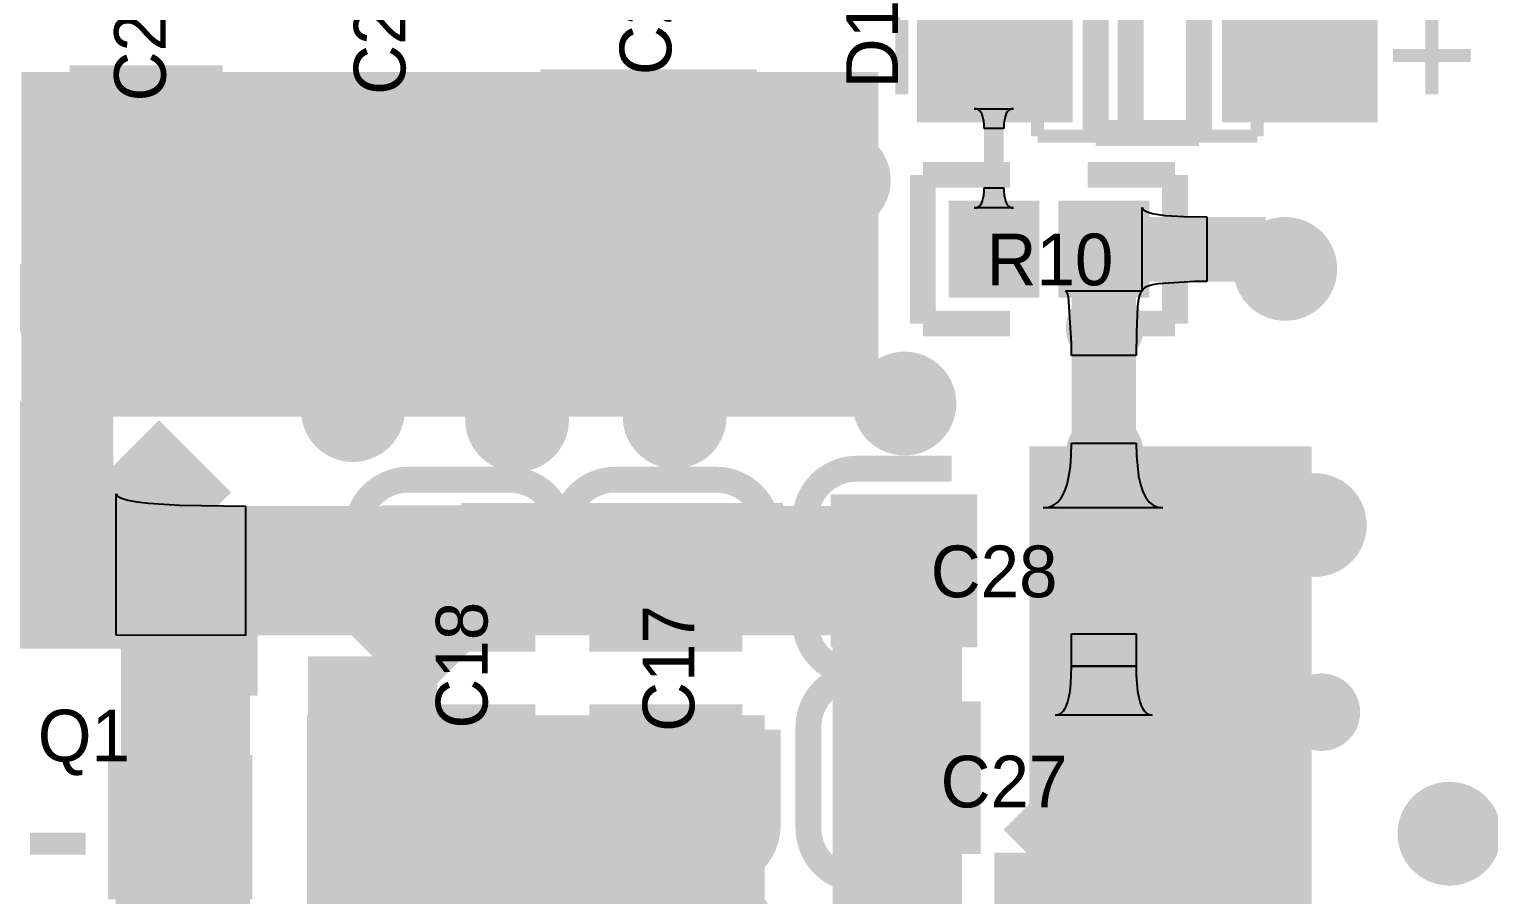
# Model space of a CAD drawing. Extents: x 53.3 to 135, y 28 to 125.4.
# Drawn here: x 97.09 to 108.38, y 51.37 to 58.06 of the extents above; entities that cross this region are included whole.
import ezdxf

# ---------------------------------------------------------------- set-up
doc = ezdxf.new("R2010")
doc.units = 0
doc.header["$MEASUREMENT"] = 0
for name, color, linetype in [('BOTTOMLAYER', 5, 'CONTINUOUS'), ('BOTTOMSOLDER', 6, 'CONTINUOUS'), ('MECHANICAL13', 56, 'CONTINUOUS'), ('MECHANICAL15', 56, 'CONTINUOUS'), ('MULTILAYER', 9, 'CONTINUOUS'), ('TOPLAYER', 1, 'CONTINUOUS'), ('TOPOVERLAY', 2, 'CONTINUOUS'), ('TOPPASTE', 8, 'CONTINUOUS'), ('TOPSOLDER', 216, 'CONTINUOUS')]:
    doc.layers.add(name, color=color, linetype=linetype)

msp = doc.modelspace()

# ---------------------------------------------------------------- linework, layer by layer
at = {"layer": 'BOTTOMLAYER'}
for points, const_width in [([(103.2026, 56.896, 1), (103.5026, 56.896, 1)], 0.299999), ([(97.8686, 56.388, 1), (98.1686, 56.388, 1)], 0.299999), ([(106.657, 56.2102, 1), (106.957, 56.2102, 1)], 0.299999), ([(99.5196, 56.0578, 1), (99.8196, 56.0578, 1)], 0.299999), ([(101.0944, 55.9562, 1), (101.3944, 55.9562, 1)], 0.299999), ([(102.6438, 55.8546, 1), (102.9438, 55.8546, 1)], 0.299999), ([(105.26, 55.753, 1), (105.56, 55.753, 1)], 0.299999), ([(98.4782, 55.4736, 1), (98.7782, 55.4736, 1)], 0.299999), ([(103.7106, 55.1688, 1), (104.0106, 55.1688, 1)], 0.299999), ([(99.4434, 55.118, 1), (99.7434, 55.118, 1)], 0.299999), ([(100.7134, 55.0418, 1), (101.0134, 55.0418, 1)], 0.299999), ([(101.9326, 55.0672, 1), (102.2326, 55.0672, 1)], 0.299999), ([(105.26, 54.7878, 1), (105.56, 54.7878, 1)], 0.299999), ([(106.8856, 54.229, 1), (107.1856, 54.229, 1)], 0.299999), ([(102.7208, 53.8988, 1), (103.1208, 53.8988, 1)], 0.399999), ([(105.253203, 53.1368, 1), (105.553203, 53.1368, 1)], 0.299999), ([(106.9364, 52.7812, 1), (107.2364, 52.7812, 1)], 0.299999), ([(107.927, 51.8414, 1), (108.227, 51.8414, 1)], 0.299999), ([(106.3776, 51.5112, 1), (106.6776, 51.5112, 1)], 0.299999), ([(102.3898, 51.1556, 1), (102.6898, 51.1556, 1)], 0.299999)]:
    msp.add_lwpolyline(points, format="xyb", close=True, dxfattribs=dict(at, const_width=const_width))
at = {"layer": 'BOTTOMLAYER', "const_width": 1.000001}
for points in [[(93.419198, 54.6862), (97.7392, 54.6862)], [(97.7392, 54.6862), (98.298, 54.1274)], [(98.298, 50.9524), (98.298, 54.1274)], [(99.7458, 53.213), (100.4316, 53.8988)], [(100.4316, 53.8988), (102.9208, 53.8988)], [(99.7458, 50.0634), (99.7458, 53.213)]]:
    msp.add_lwpolyline(points, dxfattribs=at)
at = {"layer": 'BOTTOMSOLDER', "const_width": 0.401599}
for points in [[(103.1518, 56.896, 1), (103.5534, 56.896, 1)], [(97.8178, 56.388, 1), (98.2194, 56.388, 1)], [(106.6062, 56.2102, 1), (107.0078, 56.2102, 1)], [(96.5224, 55.9816, 1), (96.924, 55.9816, 1)], [(99.4688, 56.0578, 1), (99.8704, 56.0578, 1)], [(101.0436, 55.9562, 1), (101.4452, 55.9562, 1)], [(102.593, 55.8546, 1), (102.9946, 55.8546, 1)], [(98.4274, 55.4736, 1), (98.829, 55.4736, 1)], [(103.6598, 55.1688, 1), (104.0614, 55.1688, 1)], [(99.3926, 55.118, 1), (99.7942, 55.118, 1)], [(101.8818, 55.0672, 1), (102.2834, 55.0672, 1)], [(100.6626, 55.0418, 1), (101.0642, 55.0418, 1)], [(106.8348, 54.229, 1), (107.2364, 54.229, 1)], [(107.8762, 51.8414, 1), (108.2778, 51.8414, 1)]]:
    msp.add_lwpolyline(points, format="xyb", close=True, dxfattribs=at)
at = {"layer": 'MECHANICAL13', "const_width": 0.1}
for points in [[(104.890199, 58.486197), (104.890202, 57.236197)], [(106.590198, 58.486203), (106.590201, 57.236203)], [(104.890202, 57.236197), (106.590201, 57.236203)]]:
    msp.add_lwpolyline(points, dxfattribs=at)
at = {"layer": 'MECHANICAL15', "const_width": 0.1}
for points in [[(103.840201, 58.161199), (103.840204, 57.561201)], [(107.940201, 57.561201), (107.940203, 58.161202)], [(107.640199, 57.861203), (108.240195, 57.861197)]]:
    msp.add_lwpolyline(points, dxfattribs=at)
at = {"layer": 'MULTILAYER'}
for points, const_width in [([(103.2026, 56.896, 1), (103.5026, 56.896, 1)], 0.299999), ([(97.8686, 56.388, 1), (98.1686, 56.388, 1)], 0.299999), ([(106.657, 56.2102, 1), (106.957, 56.2102, 1)], 0.299999), ([(99.5196, 56.0578, 1), (99.8196, 56.0578, 1)], 0.299999), ([(101.0944, 55.9562, 1), (101.3944, 55.9562, 1)], 0.299999), ([(102.6438, 55.8546, 1), (102.9438, 55.8546, 1)], 0.299999), ([(105.26, 55.753, 1), (105.56, 55.753, 1)], 0.299999), ([(98.4782, 55.4736, 1), (98.7782, 55.4736, 1)], 0.299999), ([(103.7106, 55.1688, 1), (104.0106, 55.1688, 1)], 0.299999), ([(99.4434, 55.118, 1), (99.7434, 55.118, 1)], 0.299999), ([(100.7134, 55.0418, 1), (101.0134, 55.0418, 1)], 0.299999), ([(101.9326, 55.0672, 1), (102.2326, 55.0672, 1)], 0.299999), ([(105.26, 54.7878, 1), (105.56, 54.7878, 1)], 0.299999), ([(106.8856, 54.229, 1), (107.1856, 54.229, 1)], 0.299999), ([(102.7208, 53.8988, 1), (103.1208, 53.8988, 1)], 0.399999), ([(105.253203, 53.1368, 1), (105.553203, 53.1368, 1)], 0.299999), ([(106.9364, 52.7812, 1), (107.2364, 52.7812, 1)], 0.299999), ([(107.927, 51.8414, 1), (108.227, 51.8414, 1)], 0.299999), ([(106.3776, 51.5112, 1), (106.6776, 51.5112, 1)], 0.299999), ([(102.3898, 51.1556, 1), (102.6898, 51.1556, 1)], 0.299999)]:
    msp.add_lwpolyline(points, format="xyb", close=True, dxfattribs=dict(at, const_width=const_width))
at = {"layer": 'TOPLAYER'}
for p, q in [((104.415641, 57.447726), (104.401201, 57.449245)), ((104.401201, 57.449245), (104.705203, 57.449245)), ((104.428562, 57.443164), (104.415641, 57.447726)), ((104.439961, 57.435565), (104.428562, 57.443164)), ((104.449842, 57.424925), (104.439961, 57.435565)), ((104.458201, 57.411244), (104.449842, 57.424925)), ((104.465041, 57.394526), (104.458201, 57.411244)), ((104.470363, 57.374765), (104.465041, 57.394526)), ((104.474162, 57.351963), (104.470363, 57.374765)), ((104.636042, 57.374765), (104.632242, 57.351963)), ((104.641363, 57.394526), (104.636042, 57.374765)), ((104.648203, 57.411244), (104.641363, 57.394526)), ((104.656562, 57.424925), (104.648203, 57.411244)), ((104.666443, 57.435565), (104.656562, 57.424925)), ((104.677842, 57.443164), (104.666443, 57.435565)), ((104.690763, 57.447726), (104.677842, 57.443164)), ((104.705203, 57.449245), (104.690763, 57.447726)), ((104.476441, 57.326124), (104.474162, 57.351963)), ((104.4772, 57.297244), (104.476441, 57.326124)), ((104.629204, 57.297244), (104.4772, 57.297244)), ((104.629963, 57.326124), (104.629204, 57.297244)), ((104.632242, 57.351963), (104.629963, 57.326124)), ((104.474162, 56.780737), (104.476441, 56.807095)), ((104.476441, 56.807095), (104.4772, 56.836554)), ((104.4772, 56.836554), (104.629204, 56.836554)), ((104.629204, 56.836554), (104.629963, 56.807095)), ((104.629963, 56.807095), (104.632242, 56.780737)), ((104.428562, 56.687707), (104.439961, 56.695459)), ((104.439961, 56.695459), (104.449842, 56.706313)), ((104.449842, 56.706313), (104.458201, 56.720268)), ((104.458201, 56.720268), (104.465041, 56.737321)), ((104.465041, 56.737321), (104.470363, 56.757479)), ((104.470363, 56.757479), (104.474162, 56.780737)), ((104.632242, 56.780737), (104.636042, 56.757479)), ((104.636042, 56.757479), (104.641363, 56.737321)), ((104.641363, 56.737321), (104.648203, 56.720268)), ((104.648203, 56.720268), (104.656562, 56.706313)), ((104.656562, 56.706313), (104.666443, 56.695459)), ((104.666443, 56.695459), (104.677842, 56.687707)), ((104.401201, 56.681505), (104.415641, 56.683054)), ((104.705203, 56.681505), (104.401201, 56.681505)), ((104.415641, 56.683054), (104.428562, 56.687707)), ((104.677842, 56.687707), (104.690763, 56.683054)), ((104.690763, 56.683054), (104.705203, 56.681505)), ((105.700154, 56.040647), (105.700154, 56.684553)), ((105.700154, 56.684553), (105.705153, 56.670882)), ((105.705153, 56.670882), (105.720154, 56.65865)), ((105.720154, 56.65865), (105.745153, 56.647857)), ((105.745153, 56.647857), (105.780154, 56.638502)), ((105.780154, 56.638502), (105.825153, 56.630588)), ((105.825153, 56.630588), (105.880154, 56.624111)), ((105.880154, 56.624111), (106.020154, 56.615477)), ((106.020154, 56.615477), (106.200153, 56.612599)), ((106.200153, 56.612599), (106.200153, 56.1126)), ((105.115172, 56.035646), (105.106252, 56.040647)), ((105.106252, 56.040647), (105.700154, 56.040647)), ((105.123155, 56.020647), (105.115172, 56.035646)), ((105.130196, 55.995646), (105.123155, 56.020647)), ((105.683251, 56.020647), (105.67621, 55.995646)), ((105.691234, 56.035646), (105.683251, 56.020647)), ((105.700154, 56.040647), (105.691234, 56.035646)), ((105.705153, 56.054318), (105.700154, 56.040647)), ((105.720154, 56.06655), (105.705153, 56.054318)), ((105.745153, 56.077343), (105.720154, 56.06655)), ((105.780154, 56.086698), (105.745153, 56.077343)), ((105.825153, 56.094612), (105.780154, 56.086698)), ((106.105152, 56.111882), (105.825153, 56.094612)), ((106.200153, 56.1126), (106.105152, 56.111882)), ((105.152734, 55.635647), (105.130196, 55.995646)), ((105.66494, 55.915646), (105.65508, 55.720648)), ((105.670106, 55.960648), (105.66494, 55.915646)), ((105.67621, 55.995646), (105.670106, 55.960648)), ((105.65508, 55.720648), (105.653202, 55.540648)), ((105.153203, 55.540648), (105.152734, 55.635647)), ((105.653202, 55.540648), (105.153203, 55.540648)), ((105.151022, 54.766952), (105.153203, 54.86195)), ((105.153203, 54.86195), (105.653202, 54.86195)), ((105.653202, 54.86195), (105.65526, 54.766952)), ((105.133574, 54.606952), (105.144479, 54.681951)), ((105.144479, 54.681951), (105.151022, 54.766952)), ((105.65526, 54.766952), (105.671724, 54.606952)), ((105.118306, 54.541951), (105.133574, 54.606952)), ((105.671724, 54.606952), (105.686131, 54.541951)), ((97.761552, 53.377249), (97.761552, 54.471151)), ((97.761552, 54.471151), (97.771552, 54.452883)), ((97.771552, 54.452883), (97.801552, 54.436536)), ((97.801552, 54.436536), (97.851552, 54.422114)), ((105.046333, 54.406952), (105.074687, 54.441951)), ((105.074687, 54.441951), (105.098677, 54.486952)), ((105.098677, 54.486952), (105.118306, 54.541951)), ((105.686131, 54.541951), (105.704653, 54.486952)), ((105.704653, 54.486952), (105.727292, 54.441951)), ((105.727292, 54.441951), (105.754046, 54.406952)), ((97.851552, 54.422114), (97.921552, 54.409614)), ((97.921552, 54.409614), (98.011551, 54.399038)), ((98.011551, 54.399038), (98.251551, 54.383653)), ((98.251551, 54.383653), (98.761553, 54.374999)), ((98.761553, 54.374999), (98.761553, 53.375001)), ((104.935101, 54.361951), (104.976541, 54.366952)), ((105.859006, 54.361951), (104.935101, 54.361951)), ((104.976541, 54.366952), (105.013618, 54.381951)), ((105.013618, 54.381951), (105.046333, 54.406952)), ((105.754046, 54.406952), (105.784917, 54.381951)), ((105.784917, 54.381951), (105.819903, 54.366952)), ((105.819903, 54.366952), (105.859006, 54.361951)), ((98.761553, 53.375001), (97.761552, 53.377249)), ((105.153203, 53.1368), (105.151954, 53.388049)), ((105.151954, 53.388049), (105.654452, 53.388049)), ((105.654003, 53.377998), (105.653202, 53.1368)), ((105.654216, 53.385537), (105.654003, 53.377998)), ((105.654452, 53.388049), (105.654216, 53.385537)), ((105.148202, 53.000684), (105.153203, 53.1368)), ((105.153203, 53.1368), (105.653202, 53.1368)), ((105.653202, 53.1368), (105.153203, 53.1368)), ((105.653202, 53.1368), (105.654452, 53.064961)), ((105.141949, 52.943971), (105.148202, 53.000684)), ((105.654452, 53.064961), (105.664457, 52.943971)), ((105.108184, 52.819198), (105.121941, 52.853227)), ((105.121941, 52.853227), (105.133196, 52.894819)), ((105.133196, 52.894819), (105.141949, 52.943971)), ((105.664457, 52.943971), (105.67321, 52.894819)), ((105.67321, 52.894819), (105.684465, 52.853227)), ((105.684465, 52.853227), (105.698221, 52.819198)), ((105.028154, 52.758703), (105.051913, 52.762485)), ((105.778252, 52.758703), (105.028154, 52.758703)), ((105.051913, 52.762485), (105.073173, 52.773826)), ((105.073173, 52.773826), (105.091928, 52.792732)), ((105.091928, 52.792732), (105.108184, 52.819198)), ((105.698221, 52.819198), (105.714477, 52.792732)), ((105.714477, 52.792732), (105.733233, 52.773826)), ((105.733233, 52.773826), (105.754493, 52.762485)), ((105.754493, 52.762485), (105.778252, 52.758703))]:
    msp.add_line(p, q, dxfattribs=at)
for points, const_width in [([(107.2642, 57.6834), (107.2642, 63.6524)], 0.152001), ([(104.553202, 56.3626), (104.553202, 59.5122)], 0.152001), ([(105.403203, 53.1368), (105.403203, 56.3626)], 0.499999), ([(105.403203, 56.3626), (106.6546, 56.3626)], 0.499999), ([(106.6546, 56.3626), (106.807, 56.2102)], 0.499999), ([(97.3344, 53.875), (103.854849, 53.875)], 1.000001), ([(103.804847, 53.822796), (103.854849, 53.872798)], 1.000001), ([(103.804847, 50.296602), (103.804847, 53.822796)], 1.000001), ([(103.854849, 53.872798), (103.857052, 53.875)], 1.000001), ([(103.854849, 53.872798), (103.854849, 53.875)], 0.152001), ([(105.403203, 52.294051), (105.403203, 53.1368)], 0.499999), ([(104.804848, 51.695695), (105.403203, 52.294051)], 0.499999), ([(98.257411, 49.6062), (98.257411, 51.8922)], 1.000001), ([(104.804848, 50.296602), (104.804848, 51.695695)], 0.499999)]:
    msp.add_lwpolyline(points, dxfattribs=dict(at, const_width=const_width))
for points, const_width in [([(103.2026, 56.896, 1), (103.5026, 56.896, 1)], 0.299999), ([(97.8686, 56.388, 1), (98.1686, 56.388, 1)], 0.299999), ([(106.657, 56.2102, 1), (106.957, 56.2102, 1)], 0.299999), ([(99.5196, 56.0578, 1), (99.8196, 56.0578, 1)], 0.299999), ([(101.0944, 55.9562, 1), (101.3944, 55.9562, 1)], 0.299999), ([(102.6438, 55.8546, 1), (102.9438, 55.8546, 1)], 0.299999), ([(105.26, 55.753, 1), (105.56, 55.753, 1)], 0.299999), ([(98.4782, 55.4736, 1), (98.7782, 55.4736, 1)], 0.299999), ([(103.7106, 55.1688, 1), (104.0106, 55.1688, 1)], 0.299999), ([(99.4434, 55.118, 1), (99.7434, 55.118, 1)], 0.299999), ([(100.7134, 55.0418, 1), (101.0134, 55.0418, 1)], 0.299999), ([(101.9326, 55.0672, 1), (102.2326, 55.0672, 1)], 0.299999), ([(105.26, 54.7878, 1), (105.56, 54.7878, 1)], 0.299999), ([(106.8856, 54.229, 1), (107.1856, 54.229, 1)], 0.299999), ([(102.7208, 53.8988, 1), (103.1208, 53.8988, 1)], 0.399999), ([(105.253203, 53.1368, 1), (105.553203, 53.1368, 1)], 0.299999), ([(106.9364, 52.7812, 1), (107.2364, 52.7812, 1)], 0.299999), ([(107.927, 51.8414, 1), (108.227, 51.8414, 1)], 0.299999), ([(106.3776, 51.5112, 1), (106.6776, 51.5112, 1)], 0.299999), ([(102.3898, 51.1556, 1), (102.6898, 51.1556, 1)], 0.299999)]:
    msp.add_lwpolyline(points, format="xyb", close=True, dxfattribs=dict(at, const_width=const_width))
for points in [[(104.060201, 57.446197), (105.060199, 57.446197), (104.060201, 58.276198), (105.060199, 58.276198)], [(106.420201, 57.446202), (107.420199, 57.446202), (106.420201, 58.276203), (107.420199, 58.276203)], [(97.028, 55.0672), (103.6574, 55.0672), (97.028, 57.7342), (103.6574, 57.7342)], [(97.503201, 57.683197), (97.503201, 56.753196), (98.483199, 57.683197), (98.483199, 56.753196)], [(99.087, 57.601996), (99.087, 56.441998), (100.557, 57.601996), (100.557, 56.441998)], [(101.1444, 57.652796), (101.1444, 56.492798), (102.6144, 57.652796), (102.6144, 56.492798)], [(104.253203, 56.037599), (104.853202, 56.037599), (104.253203, 56.687601), (104.853202, 56.687601)], [(105.103204, 56.037599), (105.703202, 56.037599), (105.103204, 56.687601), (105.703202, 56.687601)], [(104.8258, 51.2064), (107.0102, 51.2064), (104.8258, 54.8386), (107.0102, 54.8386)], [(96.8502, 53.374201), (97.7646, 53.374201), (96.8502, 54.474199), (97.7646, 54.474199)], [(103.392051, 53.385001), (104.322052, 53.385001), (103.392051, 54.364999), (104.322052, 54.364999)], [(104.932053, 53.385001), (105.862054, 53.385001), (104.932053, 54.364999), (105.862054, 54.364999)], [(99.923252, 54.279803), (99.923252, 53.349802), (100.90325, 54.279803), (100.90325, 53.349802)], [(101.523452, 54.279803), (101.523452, 53.349802), (102.50345, 54.279803), (102.50345, 53.349802)], [(99.2378, 48.723888), (102.780247, 48.723888), (99.2378, 52.755797), (102.780247, 52.755797)], [(99.923252, 52.739801), (99.923252, 51.8098), (100.90325, 52.739801), (100.90325, 51.8098)], [(101.523452, 52.739801), (101.523452, 51.8098), (102.50345, 52.739801), (102.50345, 51.8098)], [(103.417451, 51.784801), (104.347452, 51.784801), (103.417451, 52.764799), (104.347452, 52.764799)], [(104.957453, 51.784801), (105.887454, 51.784801), (104.957453, 52.764799), (105.887454, 52.764799)], [(97.800211, 51.435), (98.714611, 51.435), (97.800211, 52.3494), (98.714611, 52.3494)]]:
    msp.add_solid(points, dxfattribs=at)
at = {"layer": 'TOPOVERLAY'}
for points, const_width in [([(105.340198, 57.261201), (105.340198, 58.461199)], 0.2), ([(105.610203, 57.261204), (105.610205, 58.461199)], 0.2), ([(106.140197, 57.261201), (106.140199, 58.461201)], 0.2), ([(97.203196, 56.853193), (97.203196, 57.588193)], 0.2), ([(98.783201, 56.853196), (98.783201, 57.588196)], 0.2), ([(100.844401, 56.592798), (100.844401, 57.512798)], 0.2), ([(102.914404, 56.592795), (102.914404, 57.512796)], 0.2), ([(98.787001, 56.541998), (98.787001, 57.461998)], 0.2), ([(100.857004, 56.541995), (100.857004, 57.461996)], 0.2), ([(105.340198, 57.261201), (106.140197, 57.261201)], 0.2), ([(104.003201, 55.787597), (104.003201, 56.937598)], 0.2), ([(104.003201, 56.937598), (104.678201, 56.937598)], 0.2), ([(105.278199, 56.937598), (105.953199, 56.937598)], 0.2), ([(105.953199, 55.787597), (105.953199, 56.937598)], 0.2), ([(97.603201, 56.453197), (98.383199, 56.453197)], 0.2), ([(99.187, 56.141998), (100.457, 56.141998)], 0.2), ([(101.2444, 56.192798), (102.5144, 56.192798)], 0.2), ([(104.003201, 55.787597), (104.678201, 55.787597)], 0.2), ([(105.278199, 55.787597), (105.953199, 55.787597)], 0.2), ([(100.023252, 54.579799), (100.80325, 54.579799)], 0.2), ([(101.623452, 54.579799), (102.40345, 54.579799)], 0.2), ([(103.492054, 54.665001), (104.227053, 54.665001)], 0.2), ([(105.027054, 54.665001), (105.762054, 54.665001)], 0.2), ([(103.092054, 53.485001), (103.092054, 54.264999)], 0.2), ([(106.162053, 53.485001), (106.162053, 54.264999)], 0.2), ([(99.62325, 53.4448), (99.62325, 54.1798)], 0.2), ([(101.203252, 53.4448), (101.203252, 54.1798)], 0.2), ([(101.22345, 53.4448), (101.22345, 54.1798)], 0.2), ([(102.803452, 53.4448), (102.803452, 54.1798)], 0.2), ([(98.262389, 54.0512), (98.770389, 54.0512)], 0.17), ([(98.770389, 52.9082), (98.770389, 54.0512)], 0.17), ([(103.492054, 53.084999), (104.227053, 53.084999)], 0.2), ([(103.517454, 53.064801), (104.252453, 53.064801)], 0.2), ([(105.027057, 53.084997), (105.762057, 53.084997)], 0.2), ([(105.052454, 53.064801), (105.787454, 53.064801)], 0.2), ([(99.623248, 51.909797), (99.623248, 52.644797)], 0.2), ([(101.203252, 51.9098), (101.203252, 52.644799)], 0.2), ([(101.223448, 51.909797), (101.223448, 52.644797)], 0.2), ([(102.803452, 51.9098), (102.803452, 52.644799)], 0.2), ([(103.117454, 51.884801), (103.117454, 52.664799)], 0.2), ([(106.187453, 51.884801), (106.187453, 52.664799)], 0.2), ([(97.093989, 51.7652), (97.525789, 51.7652)], 0.17), ([(100.023252, 51.5098), (100.80325, 51.5098)], 0.2), ([(101.623452, 51.5098), (102.40345, 51.5098)], 0.2), ([(103.517454, 51.484799), (104.252453, 51.484799)], 0.2), ([(105.052457, 51.484797), (105.787457, 51.484797)], 0.2)]:
    msp.add_lwpolyline(points, dxfattribs=dict(at, const_width=const_width))
at = {"layer": 'TOPOVERLAY', "const_width": 0.2}
for points in [[(97.603198, 56.453194, -0.414213), (97.203196, 56.853193)], [(98.783201, 56.853196, -0.414213), (98.383199, 56.453197)], [(101.2444, 56.192798, -0.414214), (100.844401, 56.592798)], [(102.914404, 56.592795, -0.414213), (102.514403, 56.192796)], [(99.187, 56.141998, -0.414214), (98.787001, 56.541998)], [(100.857004, 56.541995, -0.414213), (100.457003, 56.141996)], [(99.62325, 54.1798, -0.414213), (100.023252, 54.579799)], [(100.803253, 54.579799, -0.414213), (101.203255, 54.1798)], [(101.22345, 54.1798, -0.414213), (101.623452, 54.579799)], [(102.403453, 54.579799, -0.414213), (102.803455, 54.1798)], [(103.092054, 54.265002, -0.414213), (103.492054, 54.665004)], [(105.762054, 54.665001, -0.414213), (106.162053, 54.264999)], [(103.492054, 53.084999, -0.414213), (103.092054, 53.485001)], [(106.162056, 53.484998, -0.414213), (105.762057, 53.084997)], [(103.117454, 52.664802, -0.414213), (103.517454, 53.064804)], [(105.787454, 53.064801, -0.414213), (106.187453, 52.664799)], [(100.023249, 51.509798, -0.414213), (99.623248, 51.909797)], [(101.203252, 51.9098, -0.414213), (100.80325, 51.5098)], [(101.623449, 51.509798, -0.414213), (101.223448, 51.909797)], [(102.803452, 51.9098, -0.414213), (102.40345, 51.5098)], [(103.517454, 51.484799, -0.414213), (103.117454, 51.884801)], [(106.187456, 51.884798, -0.414213), (105.787457, 51.484797)]]:
    msp.add_lwpolyline(points, format="xyb", dxfattribs=at)
at = {"layer": 'TOPOVERLAY', "const_width": 0.1}
for points in [[(97.153197, 56.853193, 1), (97.253196, 56.853193, 1)], [(98.733201, 56.853196, 1), (98.833201, 56.853196, 1)], [(100.794401, 56.592798, 1), (100.894401, 56.592798, 1)], [(102.864404, 56.592795, 1), (102.964404, 56.592795, 1)], [(98.737001, 56.541998, 1), (98.837001, 56.541998, 1)], [(100.807004, 56.541995, 1), (100.907004, 56.541995, 1)], [(97.553198, 56.453194, 1), (97.653198, 56.453194, 1)], [(98.333199, 56.453197, 1), (98.433199, 56.453197, 1)], [(99.137, 56.141998, 1), (99.237, 56.141998, 1)], [(100.407003, 56.141996, 1), (100.507002, 56.141996, 1)], [(101.1944, 56.192798, 1), (101.2944, 56.192798, 1)], [(102.464403, 56.192796, 1), (102.564402, 56.192796, 1)], [(99.973252, 54.579799, 1), (100.073252, 54.579799, 1)], [(100.753253, 54.579799, 1), (100.853253, 54.579799, 1)], [(101.573452, 54.579799, 1), (101.673452, 54.579799, 1)], [(102.353453, 54.579799, 1), (102.453453, 54.579799, 1)], [(103.442054, 54.665004, 1), (103.542054, 54.665004, 1)], [(105.712054, 54.665001, 1), (105.812054, 54.665001, 1)], [(103.042055, 54.265002, 1), (103.142054, 54.265002, 1)], [(106.112053, 54.264999, 1), (106.212053, 54.264999, 1)], [(99.57325, 54.1798, 1), (99.67325, 54.1798, 1)], [(101.153255, 54.1798, 1), (101.253254, 54.1798, 1)], [(101.17345, 54.1798, 1), (101.27345, 54.1798, 1)], [(102.753455, 54.1798, 1), (102.853454, 54.1798, 1)], [(103.042055, 53.485001, 1), (103.142054, 53.485001, 1)], [(106.112056, 53.484998, 1), (106.212056, 53.484998, 1)], [(103.442054, 53.084999, 1), (103.542054, 53.084999, 1)], [(103.467454, 53.064804, 1), (103.567454, 53.064804, 1)], [(105.712057, 53.084997, 1), (105.812057, 53.084997, 1)], [(105.737454, 53.064801, 1), (105.837454, 53.064801, 1)], [(103.067455, 52.664802, 1), (103.167454, 52.664802, 1)], [(106.137453, 52.664799, 1), (106.237453, 52.664799, 1)], [(99.573248, 51.909797, 1), (99.673247, 51.909797, 1)], [(101.153252, 51.9098, 1), (101.253252, 51.9098, 1)], [(101.173448, 51.909797, 1), (101.273447, 51.909797, 1)], [(102.753452, 51.9098, 1), (102.853452, 51.9098, 1)], [(103.067455, 51.884801, 1), (103.167454, 51.884801, 1)], [(106.137456, 51.884798, 1), (106.237456, 51.884798, 1)], [(99.973249, 51.509798, 1), (100.073249, 51.509798, 1)], [(100.75325, 51.5098, 1), (100.85325, 51.5098, 1)], [(101.573449, 51.509798, 1), (101.673449, 51.509798, 1)], [(102.35345, 51.5098, 1), (102.45345, 51.5098, 1)], [(103.467454, 51.484799, 1), (103.567454, 51.484799, 1)], [(105.737457, 51.484797, 1), (105.837457, 51.484797, 1)]]:
    msp.add_lwpolyline(points, format="xyb", close=True, dxfattribs=at)
at = {"layer": 'TOPPASTE'}
for points in [[(104.060201, 57.446197), (105.060199, 57.446197), (104.060201, 58.276198), (105.060199, 58.276198)], [(106.420201, 57.446202), (107.420199, 57.446202), (106.420201, 58.276203), (107.420199, 58.276203)], [(97.503201, 57.683197), (97.503201, 56.753196), (98.483199, 57.683197), (98.483199, 56.753196)], [(99.087, 57.601996), (99.087, 56.441998), (100.557, 57.601996), (100.557, 56.441998)], [(101.1444, 57.652796), (101.1444, 56.492798), (102.6144, 57.652796), (102.6144, 56.492798)], [(104.253203, 56.037599), (104.853202, 56.037599), (104.253203, 56.687601), (104.853202, 56.687601)], [(105.103204, 56.037599), (105.703202, 56.037599), (105.103204, 56.687601), (105.703202, 56.687601)], [(96.8502, 53.374201), (97.7646, 53.374201), (96.8502, 54.474199), (97.7646, 54.474199)], [(103.392051, 53.385001), (104.322052, 53.385001), (103.392051, 54.364999), (104.322052, 54.364999)], [(104.932053, 53.385001), (105.862054, 53.385001), (104.932053, 54.364999), (105.862054, 54.364999)], [(99.923252, 54.279803), (99.923252, 53.349802), (100.90325, 54.279803), (100.90325, 53.349802)], [(101.523452, 54.279803), (101.523452, 53.349802), (102.50345, 54.279803), (102.50345, 53.349802)], [(99.923252, 52.739801), (99.923252, 51.8098), (100.90325, 52.739801), (100.90325, 51.8098)], [(101.523452, 52.739801), (101.523452, 51.8098), (102.50345, 52.739801), (102.50345, 51.8098)], [(103.417451, 51.784801), (104.347452, 51.784801), (103.417451, 52.764799), (104.347452, 52.764799)], [(104.957453, 51.784801), (105.887454, 51.784801), (104.957453, 52.764799), (105.887454, 52.764799)], [(97.800211, 51.435), (98.714611, 51.435), (97.800211, 52.3494), (98.714611, 52.3494)]]:
    msp.add_solid(points, dxfattribs=at)
at = {"layer": 'TOPSOLDER', "const_width": 0.401599}
for points in [[(103.1518, 56.896, 1), (103.5534, 56.896, 1)], [(97.8178, 56.388, 1), (98.2194, 56.388, 1)], [(106.6062, 56.2102, 1), (107.0078, 56.2102, 1)], [(96.5224, 55.9816, 1), (96.924, 55.9816, 1)], [(99.4688, 56.0578, 1), (99.8704, 56.0578, 1)], [(101.0436, 55.9562, 1), (101.4452, 55.9562, 1)], [(102.593, 55.8546, 1), (102.9946, 55.8546, 1)], [(98.4274, 55.4736, 1), (98.829, 55.4736, 1)], [(103.6598, 55.1688, 1), (104.0614, 55.1688, 1)], [(99.3926, 55.118, 1), (99.7942, 55.118, 1)], [(101.8818, 55.0672, 1), (102.2834, 55.0672, 1)], [(100.6626, 55.0418, 1), (101.0642, 55.0418, 1)], [(106.8348, 54.229, 1), (107.2364, 54.229, 1)], [(107.8762, 51.8414, 1), (108.2778, 51.8414, 1)]]:
    msp.add_lwpolyline(points, format="xyb", close=True, dxfattribs=at)
at = {"layer": 'TOPSOLDER'}
for points in [[(103.958601, 57.344597), (105.161799, 57.344597), (103.958601, 58.377798), (105.161799, 58.377798)], [(106.318601, 57.344602), (107.521799, 57.344602), (106.318601, 58.377803), (107.521799, 58.377803)], [(97.401601, 57.784797), (97.401601, 56.651596), (98.584799, 57.784797), (98.584799, 56.651596)], [(101.0428, 57.754396), (101.0428, 56.391198), (102.716, 57.754396), (102.716, 56.391198)], [(98.9854, 57.703596), (98.9854, 56.340398), (100.6586, 57.703596), (100.6586, 56.340398)], [(104.202403, 55.986799), (104.904002, 55.986799), (104.202403, 56.738401), (104.904002, 56.738401)], [(105.052404, 55.986799), (105.754002, 55.986799), (105.052404, 56.738401), (105.754002, 56.738401)], [(96.7486, 53.272601), (97.8662, 53.272601), (96.7486, 54.575799), (97.8662, 54.575799)], [(103.290451, 53.283401), (104.423652, 53.283401), (103.290451, 54.466599), (104.423652, 54.466599)], [(104.830453, 53.283401), (105.963654, 53.283401), (104.830453, 54.466599), (105.963654, 54.466599)], [(99.821652, 54.381403), (99.821652, 53.248202), (101.00485, 54.381403), (101.00485, 53.248202)], [(101.421852, 54.381403), (101.421852, 53.248202), (102.60505, 54.381403), (102.60505, 53.248202)], [(103.315851, 51.683201), (104.449052, 51.683201), (103.315851, 52.866399), (104.449052, 52.866399)], [(104.855853, 51.683201), (105.989054, 51.683201), (104.855853, 52.866399), (105.989054, 52.866399)], [(99.821652, 52.841401), (99.821652, 51.7082), (101.00485, 52.841401), (101.00485, 51.7082)], [(101.421852, 52.841401), (101.421852, 51.7082), (102.60505, 52.841401), (102.60505, 51.7082)], [(97.698611, 51.3334), (98.816211, 51.3334), (97.698611, 52.451), (98.816211, 52.451)]]:
    msp.add_solid(points, dxfattribs=at)

# ---------------------------------------------------------------- texts
at = {"layer": 'TOPOVERLAY'}
for s, p in [('C24', (102.0572, 57.7088)), ('C25', (99.9998, 57.5564)), ('C26', (98.1456, 57.5056)), ('D1', (103.8098, 57.6072)), ('C18', (100.6348, 52.6542)), ('C17', (102.235, 52.6288))]:
    msp.add_text(s, height=0.399999, rotation=90, dxfattribs=at).set_placement(p)
for s, p in [('R10', (104.4956, 56.0832)), ('C28', (104.0638, 53.6702)), ('Q1', (97.155, 52.4002)), ('C27', (104.14, 52.0446))]:
    msp.add_text(s, height=0.399999, dxfattribs=at).set_placement(p)

doc.saveas('drawing.dxf')
